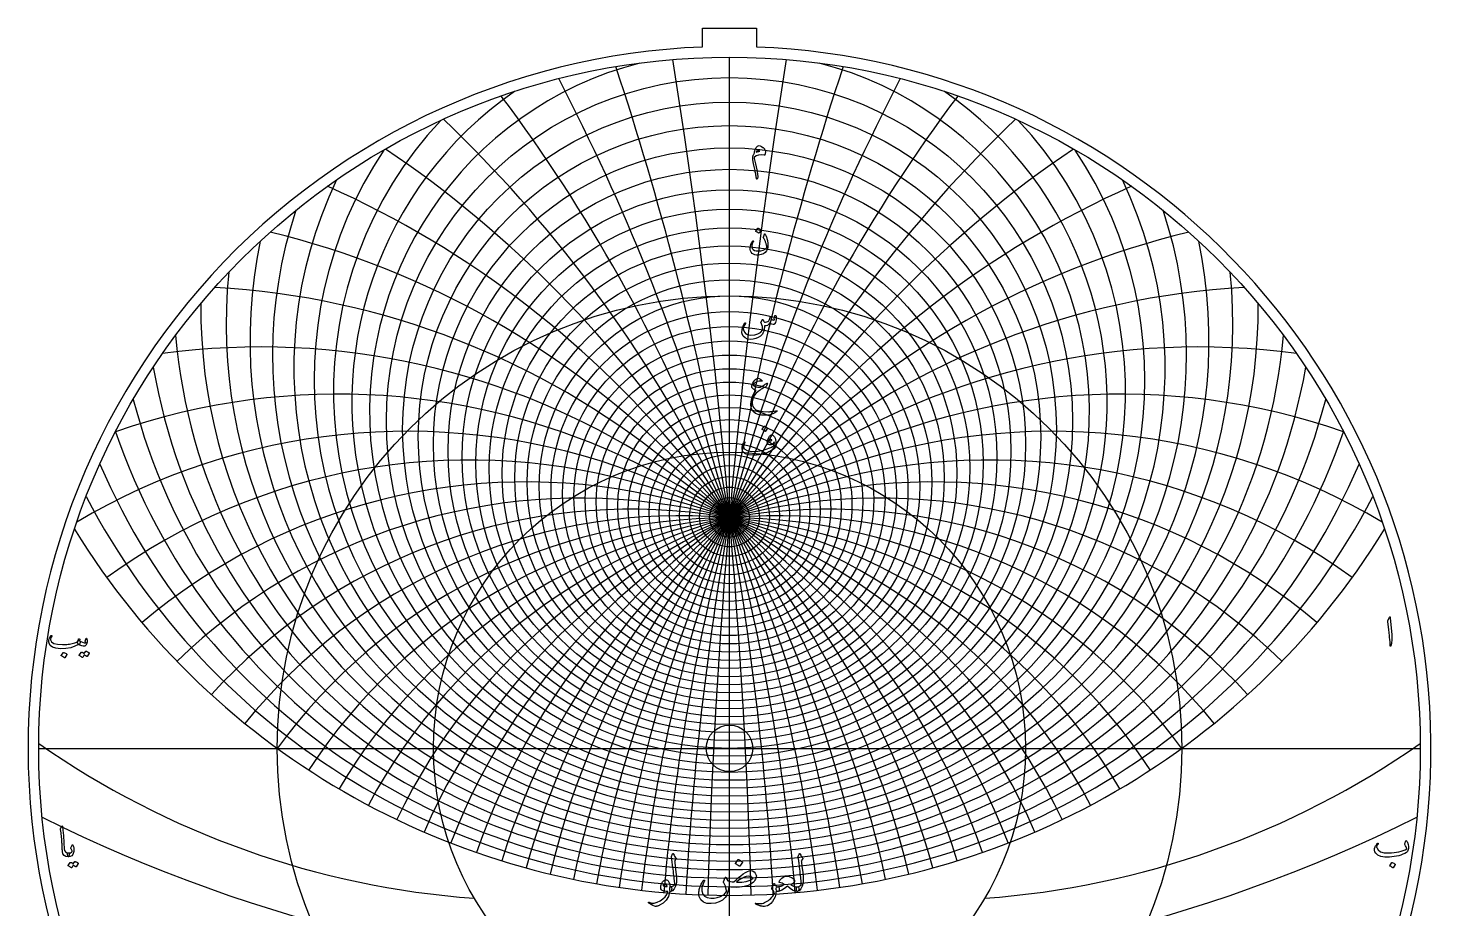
# Model space of a CAD drawing. Header units: millimetres. Extents: x -128 to 128, y -128 to 131.
# Drawn here: x -128 to 127.9, y -29.3 to 131.3 of the extents above; entities that cross this region are included whole.
import ezdxf

# ---------------------------------------------------------------- set-up
doc = ezdxf.new("R2010")
doc.units = ezdxf.units.MM
for name, color, linetype in [('CUT_INNER', 6, 'Continuous'), ('CUT_OUTER', 1, 'Continuous'), ('ENGRAVE', 7, 'Continuous'), ('ENGRAVE_FINE', 8, 'Continuous'), ('TEXT', 5, 'Continuous')]:
    doc.layers.add(name, color=color, linetype=linetype)

msp = doc.modelspace()

# ---------------------------------------------------------------- linework, layer by layer
at = {"layer": 'CUT_INNER'}
msp.add_circle((0, 0), 4.25, dxfattribs=at)
at = {"layer": 'CUT_OUTER'}
for points in [[(-4.9, 131.31), (4.9, 131.31), (4.9, 127.86)], [(-4.9, 127.86), (-4.9, 131.31)]]:
    msp.add_lwpolyline(points, dxfattribs=at)
for start, end in [(92.1944, 185.9767), (185.9764, 87.8052)]:
    msp.add_arc((0, 0), 127.95, start, end, dxfattribs=at)
at = {"layer": 'ENGRAVE'}
for points in [[(0, -126), (0, 126)], [(-126, 0), (126, 0)]]:
    msp.add_lwpolyline(points, dxfattribs=at)
for centre, radius in [((0, 0), 126), ((0, 54.22), 51.34), ((0, 49.29), 39.16), ((0, 0), 82.48), ((0, 45.9), 28.37), ((0, 43.68), 18.47), ((0, 0), 53.99), ((0, 42.43), 9.11), ((0, 42.02), 1.68)]:
    msp.add_circle(centre, radius, dxfattribs=at)
for centre, radius, start, end in [((0, 61.34), 65.66, 104.4366, 75.5634), ((0, 71.76), 83.36, 161.5924, 18.4076), ((0, 87.63), 106.67, 189.8017, 350.1983), ((0, -59.92), 101.95, 36, 144), ((0, -59.92), 101.95, 36, 144), ((0, 113.52), 140.32, 211.6156, 328.3844), ((-35.07, 130.88), 158.63, 235.0262, 265.8456), ((35.07, 130.88), 158.63, 274.1544, 304.9738)]:
    msp.add_arc(centre, radius, start, end, dxfattribs=at)
at = {"layer": 'ENGRAVE_FINE'}
for centre, radius in [((0, 59.7), 62.58), ((0, 58.18), 59.62), ((0, 56.76), 56.76), ((0, 55.45), 54.01), ((0, 53.09), 48.76), ((0, 52.03), 46.26), ((0, 51.05), 43.83), ((0, 50.14), 41.47), ((0, 48.5), 36.91), ((0, 47.77), 34.71), ((0, 47.1), 32.55), ((0, 46.47), 30.44), ((0, 45.37), 26.33), ((0, 44.89), 24.32), ((0, 44.44), 22.34), ((0, 44.04), 20.39), ((0, 43.36), 16.56), ((0, 43.08), 14.68), ((0, 42.83), 12.81), ((0, 42.61), 10.95), ((0, 42.28), 7.27), ((0, 42.17), 5.45), ((0, 42.09), 3.63), ((0, 42.04), 1.81)]:
    msp.add_circle(centre, radius, dxfattribs=at)
for centre, radius, start, end in [((-1165.28, -59.92), 1169.73, 1.62552, 9.12459), ((-1165.28, -59.92), 1169.73, 1.62552, 9.12459), ((1165.28, -59.92), 1169.73, 170.87541, 178.37448), ((1165.28, -59.92), 1169.73, 170.87541, 178.37448), ((-578.18, -59.92), 587.1, 3.25659, 18.28588), ((-578.18, -59.92), 587.1, 3.25659, 18.28588), ((578.18, -59.92), 587.1, 161.71412, 176.74341), ((578.18, -59.92), 587.1, 161.71412, 176.74341), ((-380.48, -59.92), 393.9, 4.8988, 27.5213), ((-380.48, -59.92), 393.9, 4.8988, 27.5213), ((380.48, -59.92), 393.9, 152.4787, 175.1012), ((380.48, -59.92), 393.9, 152.4787, 175.1012), ((0, 63.11), 68.88, 124.6971, 55.3029), ((-280.1, -59.92), 298.08, 6.558, 36.8695), ((-280.1, -59.92), 298.08, 6.558, 36.8695), ((280.1, -59.92), 298.08, 143.1305, 173.442), ((280.1, -59.92), 298.08, 143.1305, 173.442), ((0, 65.03), 72.24, 136.8209, 43.1791), ((-218.63, -59.92), 241.23, 8.2401, 46.3713), ((-218.63, -59.92), 241.23, 8.2401, 46.3713), ((218.63, -59.92), 241.23, 133.6287, 171.7599), ((218.63, -59.92), 241.23, 133.6287, 171.7599), ((0, 67.09), 75.76, 146.343, 33.657), ((-176.58, -59.92), 203.9, 9.9515, 56.0696), ((-176.58, -59.92), 203.9, 9.9515, 56.0696), ((176.58, -59.92), 203.9, 123.9304, 170.0485), ((176.58, -59.92), 203.9, 123.9304, 170.0485), ((0, 69.33), 79.46, 154.4359, 25.5641), ((-145.6, -59.92), 177.74, 11.6987, 66.0093), ((-145.6, -59.92), 177.74, 11.6987, 66.0093), ((145.6, -59.92), 177.74, 113.9907, 168.3013), ((145.6, -59.92), 177.74, 113.9907, 168.3013), ((0, 74.4), 87.47, 168.0761, 11.9239), ((-121.5, -59.92), 158.6, 13.4891, 76.2365), ((-121.5, -59.92), 158.6, 13.4891, 76.2365), ((121.5, -59.92), 158.6, 103.7635, 166.5109), ((121.5, -59.92), 158.6, 103.7635, 166.5109), ((0, 77.28), 91.82, 174.0472, 5.9528), ((-101.95, -59.92), 144.18, 15.3303, 86.7958), ((-101.95, -59.92), 144.18, 15.3303, 86.7958), ((101.95, -59.92), 144.18, 93.2042, 164.6697), ((101.95, -59.92), 144.18, 93.2042, 164.6697), ((0, 80.42), 96.45, 179.612, 0.388), ((0, 83.86), 101.39, 184.8452, 355.1548), ((-85.55, -59.92), 133.08, 17.231, 97.7253), ((-85.55, -59.92), 133.08, 17.231, 97.7253), ((85.55, -59.92), 133.08, 82.2747, 162.769), ((85.55, -59.92), 133.08, 82.2747, 162.769), ((-71.39, -59.92), 124.46, 19.2006, 109.048), ((-71.39, -59.92), 124.46, 19.2006, 109.048), ((71.39, -59.92), 124.46, 70.952, 160.7994), ((71.39, -59.92), 124.46, 70.952, 160.7994), ((0, 91.79), 112.35, 194.523, 345.477), ((-58.86, -59.92), 117.72, 21.2495, 120.7559), ((-58.86, -59.92), 117.72, 21.2495, 120.7559), ((0, 96.38), 118.48, 199.0416, 340.9584), ((58.86, -59.92), 117.72, 59.2441, 158.7505), ((58.86, -59.92), 117.72, 59.2441, 158.7505), ((0, 101.48), 125.13, 203.3833, 336.6167), ((-47.54, -59.92), 112.49, 23.3897, 125.9549), ((-47.54, -59.92), 112.49, 23.3897, 125.9549), ((47.54, -59.92), 112.49, 54.0451, 156.6103), ((47.54, -59.92), 112.49, 54.0451, 156.6103), ((-37.11, -59.92), 108.49, 25.6345, 130.2142), ((-37.11, -59.92), 108.49, 25.6345, 130.2142), ((37.11, -59.92), 108.49, 49.7858, 154.3655), ((37.11, -59.92), 108.49, 49.7858, 154.3655), ((0, 107.16), 132.38, 207.5689, 332.4311), ((-27.32, -59.92), 105.55, 27.9991, 134.1002), ((-27.32, -59.92), 105.55, 27.9991, 134.1002), ((-17.98, -59.92), 103.52, 30.5009, 137.6648), ((-17.98, -59.92), 103.52, 30.5009, 137.6648), ((17.98, -59.92), 103.52, 42.3352, 149.4991), ((17.98, -59.92), 103.52, 42.3352, 149.4991), ((27.32, -59.92), 105.55, 45.8998, 152.0009), ((27.32, -59.92), 105.55, 45.8998, 152.0009), ((-8.92, -59.92), 102.34, 33.1601, 140.9522), ((-8.92, -59.92), 102.34, 33.1601, 140.9522), ((8.92, -59.92), 102.34, 39.0478, 146.8399), ((8.92, -59.92), 102.34, 39.0478, 146.8399), ((0, 239.36), 281.39, 243.5411, 296.4589)]:
    msp.add_arc(centre, radius, start, end, dxfattribs=at)
at = {"layer": 'TEXT'}
for points in [[(4.51, 108.43), (4.53, 108.55), (4.56, 108.66), (4.58, 108.78), (4.61, 108.89), (4.65, 109.01), (4.68, 109.12), (4.73, 109.23), (4.78, 109.33), (4.88, 109.52), (4.99, 109.67), (5.11, 109.78), (5.23, 109.85), (5.41, 109.88), (5.6, 109.84), (5.82, 109.74), (6.05, 109.56), (6.12, 109.51), (6.18, 109.45), (6.24, 109.39), (6.3, 109.33), (6.36, 109.27), (6.41, 109.2), (6.47, 109.14), (6.53, 109.07), (6.55, 109.03), (6.57, 108.99), (6.58, 108.95), (6.58, 108.92), (6.56, 108.77), (6.54, 108.64), (6.51, 108.52), (6.5, 108.42), (6.48, 108.34), (6.47, 108.27), (6.45, 108.23), (6.45, 108.2), (6.42, 108.17), (6.4, 108.15), (6.36, 108.14), (6.32, 108.14), (5.76, 108.22), (5.27, 108.17), (4.86, 108), (4.51, 107.71), (4.49, 107.67), (4.48, 107.63), (4.47, 107.6), (4.48, 107.56), (4.61, 107.07), (4.73, 106.56), (4.85, 106.03), (4.96, 105.49), (5.08, 104.75), (5.14, 104.21), (5.11, 103.89), (5.02, 103.77), (4.98, 103.78), (4.94, 103.82), (4.92, 103.88), (4.91, 103.96), (4.89, 104.14), (4.86, 104.32), (4.83, 104.52), (4.8, 104.72), (4.76, 104.92), (4.71, 105.13), (4.66, 105.35), (4.6, 105.58), (4.42, 106.34), (4.29, 106.93), (4.23, 107.38), (4.23, 107.66), (4.25, 107.8), (4.28, 107.92), (4.31, 108.03), (4.34, 108.13), (4.38, 108.22), (4.42, 108.3), (4.47, 108.37), (4.51, 108.43)], [(4.89, 108.7), (4.96, 108.73), (5.03, 108.75), (5.1, 108.78), (5.18, 108.8), (5.26, 108.82), (5.35, 108.83), (5.43, 108.85), (5.52, 108.86), (5.4, 108.96), (5.29, 109.02), (5.2, 109.05), (5.12, 109.04), (5.04, 109), (4.97, 108.93), (4.92, 108.83), (4.89, 108.7)], [(5.16, 94.82), (5.17, 94.83), (5.18, 94.84), (5.2, 94.84), (5.22, 94.84), (5.36, 94.78), (5.49, 94.71), (5.62, 94.63), (5.73, 94.53), (5.75, 94.52), (5.75, 94.51), (5.75, 94.49), (5.74, 94.48), (5.4, 93.92), (5.39, 93.91), (5.37, 93.91), (5.35, 93.92), (5.33, 93.93), (5.31, 93.95), (5.27, 93.97), (5.23, 94), (5.17, 94.03), (5.11, 94.08), (5.02, 94.13), (4.93, 94.19), (4.82, 94.25), (4.8, 94.26), (4.8, 94.27), (4.8, 94.28), (4.8, 94.29)], [(6.5, 93.74), (6.56, 93.61), (6.62, 93.49), (6.68, 93.35), (6.74, 93.21), (6.79, 93.07), (6.84, 92.92), (6.88, 92.76), (6.92, 92.59), (6.96, 92.42), (6.99, 92.26), (7.01, 92.09), (7.02, 91.93), (7.02, 91.77), (7.02, 91.61), (7, 91.45), (6.98, 91.29), (6.95, 91.12), (6.9, 90.97), (6.84, 90.82), (6.76, 90.69), (6.51, 90.4), (6.19, 90.17), (5.78, 90.02), (5.29, 89.93), (4.94, 89.92), (4.63, 89.97), (4.37, 90.07), (4.14, 90.23), (3.98, 90.43), (3.86, 90.67), (3.8, 90.94), (3.79, 91.25), (3.83, 91.57), (3.92, 91.88), (4.05, 92.18), (4.23, 92.47), (4.26, 92.5), (4.29, 92.52), (4.31, 92.52), (4.34, 92.51), (4.36, 92.49), (4.37, 92.45), (4.36, 92.41), (4.33, 92.36), (4.15, 92), (4.06, 91.68), (4.07, 91.39), (4.16, 91.14), (4.33, 90.93), (4.57, 90.79), (4.88, 90.7), (5.25, 90.67), (5.71, 90.72), (6.12, 90.84), (6.48, 91.03), (6.79, 91.3), (6.79, 91.31), (6.8, 91.33), (6.8, 91.35), (6.8, 91.37), (6.79, 91.55), (6.75, 91.76), (6.69, 92.01), (6.59, 92.28), (6.54, 92.41), (6.49, 92.54), (6.44, 92.66), (6.39, 92.77), (6.34, 92.87), (6.29, 92.95), (6.25, 93.03), (6.21, 93.1), (6.18, 93.13), (6.17, 93.16), (6.17, 93.19), (6.18, 93.22), (6.39, 93.76), (6.41, 93.79), (6.44, 93.8), (6.47, 93.78), (6.5, 93.74)], [(8.28, 78.85), (8.29, 78.88), (8.31, 78.9), (8.33, 78.92), (8.35, 78.92), (8.38, 78.92), (8.41, 78.91), (8.43, 78.89), (8.45, 78.86), (8.49, 78.77), (8.52, 78.66), (8.54, 78.53), (8.54, 78.37), (8.53, 78.11), (8.48, 77.87), (8.4, 77.64), (8.29, 77.43), (8.25, 77.37), (8.21, 77.33), (8.16, 77.3), (8.11, 77.29), (7.94, 77.28), (7.75, 77.31), (7.54, 77.38), (7.32, 77.5), (7.14, 77.25), (6.92, 77.08), (6.67, 77), (6.39, 77), (6.38, 76.84), (6.36, 76.7), (6.35, 76.56), (6.33, 76.42), (6.3, 76.29), (6.27, 76.16), (6.24, 76.04), (6.2, 75.92), (6.11, 75.71), (5.99, 75.51), (5.84, 75.33), (5.66, 75.17), (5.24, 74.89), (4.79, 74.69), (4.32, 74.58), (3.83, 74.54), (3.27, 74.62), (2.83, 74.82), (2.5, 75.14), (2.29, 75.58), (2.27, 75.74), (2.26, 75.93), (2.28, 76.15), (2.32, 76.4), (2.39, 76.67), (2.49, 76.95), (2.61, 77.24), (2.77, 77.54), (2.78, 77.56), (2.79, 77.57), (2.81, 77.58), (2.83, 77.59), (2.85, 77.58), (2.87, 77.58), (2.88, 77.57), (2.9, 77.56), (2.9, 77.54), (2.91, 77.52), (2.9, 77.5), (2.9, 77.48), (2.7, 77.07), (2.58, 76.74), (2.52, 76.48), (2.53, 76.29), (2.72, 75.88), (3, 75.58), (3.4, 75.39), (3.9, 75.31), (4.6, 75.36), (5.19, 75.54), (5.67, 75.84), (6.05, 76.29), (6.04, 76.58), (6, 76.89), (5.9, 77.21), (5.76, 77.55), (5.75, 77.58), (5.74, 77.61), (5.73, 77.64), (5.74, 77.67), (5.78, 77.75), (5.82, 77.82), (5.85, 77.89), (5.89, 77.96), (5.92, 78.02), (5.95, 78.07), (5.98, 78.12), (6, 78.16), (6.02, 78.18), (6.03, 78.18), (6.05, 78.18), (6.07, 78.17), (6.08, 78.16), (6.09, 78.14), (6.11, 78.12), (6.13, 78.09), (6.15, 78.06), (6.17, 78.02), (6.2, 77.98), (6.23, 77.93), (6.28, 77.84), (6.33, 77.77), (6.37, 77.73), (6.4, 77.72), (6.59, 77.7), (6.78, 77.73), (6.97, 77.81), (7.16, 77.94), (7.22, 78.03), (7.29, 78.17), (7.36, 78.36), (7.42, 78.61), (7.43, 78.63), (7.44, 78.65), (7.46, 78.67), (7.48, 78.68), (7.5, 78.69), (7.52, 78.69), (7.54, 78.69), (7.56, 78.68), (7.59, 78.64), (7.6, 78.55), (7.59, 78.43), (7.57, 78.26), (7.72, 78.17), (7.87, 78.11), (8.04, 78.08), (8.22, 78.09), (8.21, 78.14), (8.21, 78.18), (8.2, 78.22), (8.18, 78.24), (8.16, 78.26), (8.15, 78.28), (8.15, 78.3), (8.15, 78.33)], [(5.02, 67.43), (5.13, 67.46), (5.25, 67.46), (5.39, 67.43), (5.53, 67.36), (5.6, 67.32), (5.67, 67.27), (5.73, 67.23), (5.79, 67.18), (5.84, 67.14), (5.88, 67.09), (5.92, 67.05), (5.95, 67.01), (5.97, 66.96), (5.96, 66.94), (5.93, 66.93), (5.86, 66.93), (5.42, 66.96), (5.02, 66.87), (4.65, 66.65), (4.31, 66.31), (4.3, 66.29), (4.3, 66.26), (4.31, 66.24), (4.33, 66.21), (4.6, 66.02), (4.88, 65.88), (5.19, 65.82), (5.52, 65.82), (5.58, 65.83), (5.66, 65.86), (5.75, 65.91), (5.86, 65.97), (6.07, 66.09), (6.25, 66.2), (6.4, 66.29), (6.53, 66.37), (6.64, 66.44), (6.72, 66.49), (6.79, 66.53), (6.82, 66.55), (6.88, 66.56), (6.9, 66.55), (6.91, 66.5), (6.89, 66.42), (6.81, 66.22), (6.74, 66.07), (6.68, 65.96), (6.63, 65.92), (6.48, 65.85), (6.33, 65.76), (6.16, 65.67), (5.98, 65.56), (5.8, 65.45), (5.61, 65.32), (5.41, 65.18), (5.2, 65.03), (4.78, 64.66), (4.46, 64.22), (4.24, 63.72), (4.12, 63.15), (4.12, 62.84), (4.17, 62.56), (4.27, 62.29), (4.43, 62.05), (4.82, 61.72), (5.4, 61.5), (6.17, 61.38), (7.12, 61.37), (7.27, 61.37), (7.43, 61.39), (7.6, 61.4), (7.78, 61.42), (7.97, 61.45), (8.17, 61.48), (8.38, 61.51), (8.61, 61.55), (8.65, 61.55), (8.68, 61.55), (8.69, 61.54), (8.7, 61.53), (8.67, 61.45), (8.52, 61.34), (8.27, 61.19), (7.91, 61), (7.69, 60.9), (7.5, 60.82), (7.34, 60.77), (7.2, 60.75), (6.69, 60.71), (6.23, 60.71), (5.81, 60.73), (5.44, 60.79), (4.75, 61.05), (4.26, 61.47), (3.98, 62.03), (3.9, 62.76), (3.99, 63.52), (4.18, 64.19), (4.47, 64.77), (4.88, 65.26), (4.62, 65.38), (4.4, 65.5), (4.24, 65.62), (4.12, 65.74), (4.09, 65.79), (4.07, 65.85), (4.06, 65.9), (4.06, 65.97), (4.08, 66.14), (4.12, 66.3), (4.17, 66.45), (4.24, 66.59), (4.41, 66.88), (4.6, 67.11), (4.8, 67.3), (5.02, 67.43)], [(7.61, 57.15), (7.75, 57.16), (7.9, 57.1), (8.04, 56.98), (8.18, 56.79), (8.31, 56.55), (8.41, 56.25), (8.47, 55.91), (8.51, 55.53), (8.51, 55.39), (8.5, 55.26), (8.48, 55.14), (8.44, 55.03), (8.31, 54.81), (8.12, 54.6), (7.87, 54.4), (7.54, 54.21), (7.36, 54.12), (7.18, 54.04), (6.98, 53.96), (6.79, 53.88), (6.58, 53.82), (6.37, 53.75), (6.15, 53.69), (5.93, 53.64), (5.7, 53.59), (5.48, 53.55), (5.26, 53.51), (5.05, 53.48), (4.84, 53.46), (4.64, 53.44), (4.44, 53.43), (4.25, 53.43), (3.44, 53.5), (2.84, 53.71), (2.46, 54.07), (2.3, 54.57), (2.29, 54.69), (2.3, 54.82), (2.32, 54.97), (2.35, 55.14), (2.4, 55.32), (2.47, 55.49), (2.55, 55.67), (2.66, 55.83), (2.68, 55.85), (2.69, 55.87), (2.72, 55.87), (2.74, 55.88), (2.76, 55.87), (2.78, 55.86), (2.8, 55.85), (2.81, 55.83), (2.81, 55.8), (2.81, 55.78), (2.8, 55.76), (2.79, 55.74), (2.59, 55.35), (2.53, 55.02), (2.59, 54.75), (2.79, 54.53), (3.22, 54.31), (3.77, 54.17), (4.42, 54.13), (5.18, 54.18), (5.51, 54.23), (5.85, 54.3), (6.18, 54.38), (6.52, 54.48), (6.85, 54.59), (7.19, 54.72), (7.52, 54.86), (7.86, 55.03), (8.03, 55.13), (8.17, 55.24), (8.26, 55.36), (8.31, 55.48), (8.28, 55.57), (8.24, 55.65), (8.19, 55.72), (8.12, 55.79), (8.11, 55.79), (8.1, 55.79), (8.09, 55.77), (8.07, 55.75), (7.97, 55.58), (7.85, 55.46), (7.72, 55.37), (7.58, 55.33), (7.32, 55.33), (7.12, 55.4), (6.98, 55.56), (6.9, 55.8), (6.9, 56), (6.97, 56.26), (7.11, 56.56), (7.31, 56.91), (7.38, 56.99), (7.45, 57.06), (7.53, 57.11), (7.61, 57.15)], [(6.33, 58.7), (6.33, 58.71), (6.35, 58.71), (6.36, 58.72), (6.38, 58.71), (6.52, 58.66), (6.66, 58.59), (6.78, 58.5), (6.9, 58.41), (6.91, 58.39), (6.92, 58.38), (6.91, 58.37), (6.91, 58.35), (6.56, 57.8), (6.55, 57.79), (6.54, 57.78), (6.52, 57.79), (6.49, 57.81), (6.47, 57.82), (6.44, 57.84), (6.4, 57.87), (6.34, 57.91), (6.27, 57.95), (6.19, 58), (6.09, 58.06), (5.98, 58.13), (5.97, 58.14), (5.96, 58.15), (5.96, 58.16), (5.97, 58.17)], [(7.69, 56.12), (7.72, 56.16), (7.72, 56.19), (7.71, 56.22), (7.68, 56.25), (7.56, 56.33), (7.45, 56.35), (7.36, 56.31), (7.28, 56.21), (7.27, 56.18), (7.26, 56.15), (7.27, 56.13), (7.28, 56.11), (7.39, 56.04), (7.49, 56.02), (7.59, 56.05), (7.69, 56.12)], [(120.32, 23.8), (120.39, 23.94), (120.45, 23.99), (120.49, 23.95), (120.52, 23.82), (120.7, 21.92), (120.81, 20.75), (120.83, 19.82), (120.77, 19.13), (120.63, 18.67), (120.61, 18.63), (120.58, 18.61), (120.56, 18.61), (120.55, 18.62), (120.53, 18.64), (120.52, 18.67), (120.52, 18.71), (120.52, 18.75), (120.52, 19.09), (120.5, 19.44), (120.47, 19.82), (120.42, 20.22), (120.41, 20.32), (120.38, 20.6), (120.33, 21.05), (120.26, 21.69), (120.09, 23.09), (120.09, 23.16), (120.09, 23.23), (120.1, 23.29), (120.12, 23.35)], [(-118.57, 19.63), (-118.57, 19.63), (-118.56, 19.63), (-118.55, 19.62), (-118.55, 19.62), (-118.54, 19.61), (-118.53, 19.61), (-118.53, 19.6), (-118.52, 19.6), (-118.46, 19.52), (-118.43, 19.42), (-118.45, 19.28), (-118.5, 19.12), (-118.54, 19.01), (-118.59, 18.95), (-118.64, 18.93), (-118.69, 18.94), (-118.71, 18.95), (-118.74, 18.96), (-118.75, 18.95), (-118.77, 18.95), (-119.4, 18.6), (-120.16, 18.35), (-121.04, 18.21), (-122.05, 18.17), (-122.86, 18.24), (-123.48, 18.43), (-123.89, 18.73), (-124.11, 19.15), (-124.14, 19.34), (-124.15, 19.54), (-124.13, 19.74), (-124.09, 19.94), (-124.02, 20.11), (-123.95, 20.27), (-123.86, 20.42), (-123.75, 20.55), (-123.73, 20.56), (-123.71, 20.58), (-123.69, 20.58), (-123.67, 20.58), (-123.65, 20.57), (-123.63, 20.56), (-123.62, 20.54), (-123.61, 20.52), (-123.6, 20.51), (-123.6, 20.49), (-123.61, 20.46), (-123.63, 20.43), (-123.74, 20.27), (-123.81, 20.11), (-123.85, 19.95), (-123.85, 19.8), (-123.66, 19.41), (-123.23, 19.14), (-122.56, 18.97), (-121.65, 18.91), (-121.4, 18.92), (-121.14, 18.93), (-120.89, 18.95), (-120.64, 18.98), (-120.4, 19.01), (-120.15, 19.05), (-119.91, 19.1), (-119.67, 19.16), (-119.44, 19.23), (-119.25, 19.29), (-119.11, 19.36), (-119, 19.43), (-118.96, 19.46), (-118.92, 19.5), (-118.89, 19.55), (-118.86, 19.61), (-118.83, 19.68), (-118.8, 19.75), (-118.77, 19.82), (-118.74, 19.91), (-118.73, 19.93), (-118.72, 19.95), (-118.69, 19.97), (-118.67, 19.98), (-118.64, 19.99), (-118.61, 19.99), (-118.58, 19.98), (-118.56, 19.96), (-118.54, 19.93), (-118.53, 19.9), (-118.52, 19.86), (-118.53, 19.82)], [(-118.81, 19.02), (-118.89, 19.09), (-118.93, 19.2), (-118.94, 19.32), (-118.9, 19.46), (-118.82, 19.58), (-118.74, 19.66), (-118.67, 19.69), (-118.61, 19.67), (-118.32, 19.47), (-118.03, 19.34), (-117.74, 19.26), (-117.45, 19.24), (-117.44, 19.24), (-117.43, 19.25), (-117.43, 19.26), (-117.43, 19.27), (-117.43, 19.3), (-117.46, 19.33), (-117.49, 19.39), (-117.54, 19.45), (-117.55, 19.47), (-117.56, 19.49), (-117.56, 19.51), (-117.56, 19.53), (-117.37, 20.06), (-117.36, 20.08), (-117.35, 20.1), (-117.34, 20.1), (-117.33, 20.11), (-117.31, 20.1), (-117.3, 20.1), (-117.29, 20.09), (-117.28, 20.07), (-117.22, 19.89), (-117.19, 19.72), (-117.18, 19.55), (-117.19, 19.38), (-117.23, 19.17), (-117.28, 18.99), (-117.34, 18.86), (-117.42, 18.77), (-117.48, 18.72), (-117.53, 18.68), (-117.58, 18.65), (-117.63, 18.64), (-117.89, 18.64), (-118.17, 18.7), (-118.48, 18.82), (-118.81, 19.02)], [(-121.51, 17.48), (-121.5, 17.49), (-121.48, 17.5), (-121.47, 17.5), (-121.45, 17.5), (-121.3, 17.44), (-121.15, 17.36), (-121.02, 17.27), (-120.9, 17.17), (-120.88, 17.16), (-120.88, 17.14), (-120.88, 17.13), (-120.89, 17.11), (-121.25, 16.52), (-121.27, 16.51), (-121.28, 16.5), (-121.3, 16.51), (-121.33, 16.53), (-121.35, 16.55), (-121.39, 16.57), (-121.43, 16.6), (-121.49, 16.64), (-121.57, 16.68), (-121.65, 16.74), (-121.75, 16.8), (-121.87, 16.87), (-121.89, 16.88), (-121.89, 16.89), (-121.89, 16.91), (-121.89, 16.92)], [(-117.43, 17.7), (-117.42, 17.71), (-117.4, 17.71), (-117.39, 17.72), (-117.37, 17.71), (-117.29, 17.69), (-117.22, 17.65), (-117.14, 17.62), (-117.08, 17.58), (-117.01, 17.54), (-116.94, 17.5), (-116.88, 17.45), (-116.82, 17.4), (-116.8, 17.38), (-116.8, 17.36), (-116.8, 17.35), (-116.81, 17.33), (-117.18, 16.74), (-117.19, 16.73), (-117.2, 16.73), (-117.22, 16.74), (-117.25, 16.75), (-117.27, 16.77), (-117.29, 16.79), (-117.33, 16.81), (-117.38, 16.84), (-117.44, 16.88), (-117.51, 16.92), (-117.6, 16.97), (-117.69, 17.03), (-117.98, 16.57), (-118, 16.55), (-118.02, 16.55), (-118.04, 16.56), (-118.06, 16.58), (-118.08, 16.59), (-118.12, 16.62), (-118.17, 16.65), (-118.22, 16.68), (-118.3, 16.73), (-118.39, 16.79), (-118.49, 16.85), (-118.6, 16.92), (-118.62, 16.93), (-118.62, 16.94), (-118.62, 16.95), (-118.61, 16.96), (-118.23, 17.53), (-118.22, 17.54), (-118.21, 17.54), (-118.19, 17.55), (-118.17, 17.54), (-118.11, 17.52), (-118.04, 17.5), (-117.98, 17.47), (-117.92, 17.44), (-117.87, 17.41), (-117.81, 17.37), (-117.76, 17.33), (-117.71, 17.29)], [(-121.77, -14.19), (-121.75, -14.17), (-121.74, -14.15), (-121.72, -14.15), (-121.71, -14.15), (-121.69, -14.16), (-121.68, -14.19), (-121.66, -14.24), (-121.65, -14.31), (-121.59, -14.89), (-121.53, -15.42), (-121.49, -15.91), (-121.46, -16.36), (-121.45, -16.74), (-121.43, -17.09), (-121.41, -17.39), (-121.4, -17.65), (-121.39, -17.88), (-121.38, -18.06), (-121.37, -18.21), (-121.36, -18.31), (-121.3, -18.63), (-121.14, -18.86), (-120.91, -19.01), (-120.59, -19.07), (-120.5, -19.09), (-120.44, -19.15), (-120.42, -19.23), (-120.43, -19.35), (-120.46, -19.53), (-120.5, -19.66), (-120.54, -19.74), (-120.59, -19.77), (-121.04, -19.71), (-121.37, -19.53), (-121.58, -19.24), (-121.67, -18.82), (-121.69, -18.63), (-121.7, -18.43), (-121.71, -18.23), (-121.72, -18.03), (-121.73, -17.83), (-121.74, -17.63), (-121.75, -17.43), (-121.76, -17.23), (-121.77, -16.84), (-121.79, -16.5), (-121.82, -16.19), (-121.85, -15.92), (-121.89, -15.67), (-121.93, -15.39), (-121.98, -15.1), (-122.04, -14.79), (-122.04, -14.73), (-122.04, -14.68), (-122.03, -14.64), (-122.01, -14.6)], [(-120.13, -18.13), (-119.91, -17.65), (-119.88, -17.6), (-119.84, -17.58), (-119.81, -17.6), (-119.77, -17.65), (-119.7, -17.79), (-119.65, -17.95), (-119.61, -18.1), (-119.58, -18.27), (-119.58, -18.44), (-119.59, -18.62), (-119.61, -18.81), (-119.65, -19.01), (-119.78, -19.34), (-119.98, -19.58), (-120.25, -19.72), (-120.59, -19.77), (-120.63, -19.74), (-120.67, -19.67), (-120.71, -19.55), (-120.75, -19.37), (-120.76, -19.28), (-120.76, -19.2), (-120.75, -19.14), (-120.71, -19.1), (-120.69, -19.09), (-120.66, -19.07), (-120.63, -19.07), (-120.59, -19.07), (-120.38, -19.06), (-120.19, -19.02), (-120.03, -18.94), (-119.9, -18.82), (-119.89, -18.81), (-119.89, -18.8), (-119.89, -18.79), (-119.9, -18.77), (-119.93, -18.66), (-119.98, -18.55), (-120.04, -18.44), (-120.11, -18.32), (-120.13, -18.28), (-120.14, -18.23), (-120.14, -18.18), (-120.13, -18.13)], [(123.51, -16.89), (123.56, -16.95), (123.61, -17.03), (123.66, -17.1), (123.69, -17.19), (123.73, -17.28), (123.76, -17.38), (123.78, -17.48), (123.81, -17.59), (123.83, -17.81), (123.84, -18.03), (123.83, -18.25), (123.79, -18.46), (123.74, -18.65), (123.67, -18.8), (123.58, -18.92), (123.48, -19), (123.16, -19.17), (122.82, -19.32), (122.47, -19.45), (122.09, -19.57), (121.69, -19.66), (121.27, -19.73), (120.84, -19.79), (120.38, -19.82), (119.53, -19.81), (118.83, -19.69), (118.29, -19.46), (117.89, -19.13), (117.73, -18.86), (117.66, -18.57), (117.67, -18.27), (117.77, -17.94), (117.8, -17.87), (117.84, -17.8), (117.88, -17.73), (117.93, -17.65), (117.99, -17.57), (118.05, -17.5), (118.11, -17.42), (118.19, -17.34), (118.21, -17.31), (118.23, -17.3), (118.26, -17.29), (118.29, -17.3), (118.3, -17.3), (118.32, -17.32), (118.33, -17.34), (118.34, -17.36), (118.35, -17.38), (118.34, -17.4), (118.33, -17.43), (118.32, -17.45), (118.25, -17.52), (118.19, -17.61), (118.14, -17.69), (118.09, -17.78), (118.06, -17.86), (118.04, -17.94), (118.04, -18.02), (118.05, -18.1), (118.3, -18.53), (118.75, -18.84), (119.42, -19.02), (120.3, -19.06), (120.78, -19.04), (121.24, -19), (121.68, -18.94), (122.1, -18.86), (122.49, -18.75), (122.86, -18.62), (123.22, -18.48), (123.54, -18.3), (123.51, -18.14), (123.44, -17.97), (123.33, -17.77), (123.17, -17.56), (123.17, -17.54), (123.17, -17.5), (123.17, -17.45), (123.19, -17.38), (123.19, -17.37), (123.19, -17.36), (123.19, -17.36), (123.19, -17.35), (123.22, -17.25), (123.26, -17.14), (123.31, -17.02), (123.37, -16.89), (123.39, -16.85), (123.43, -16.83), (123.47, -16.85), (123.51, -16.89)], [(-10.58, -19.71), (-10.51, -19.55), (-10.46, -19.43), (-10.43, -19.33), (-10.4, -19.27), (-10.39, -19.23), (-10.36, -19.21), (-10.34, -19.19), (-10.31, -19.19), (-10.27, -19.19), (-10.24, -19.21), (-10.22, -19.24), (-10.2, -19.28), (-10.12, -19.49), (-10.02, -19.68), (-9.91, -19.84), (-9.78, -19.99), (-9.75, -20.04), (-9.74, -20.09), (-9.75, -20.15), (-9.79, -20.21), (-10.01, -20.51), (-9.99, -20.65), (-9.98, -20.78), (-9.96, -20.91), (-9.95, -21.03), (-9.93, -21.16), (-9.92, -21.28), (-9.9, -21.4), (-9.89, -21.52), (-9.76, -22.6), (-9.68, -23.45), (-9.65, -24.07), (-9.67, -24.44), (-9.85, -25.12), (-10.09, -25.62), (-10.38, -25.95), (-10.73, -26.1), (-10.74, -26.1), (-10.75, -26.1), (-10.76, -26.1), (-10.77, -26.1), (-10.83, -26.04), (-10.87, -25.92), (-10.88, -25.72), (-10.88, -25.46), (-10.87, -25.36), (-10.84, -25.29), (-10.8, -25.24), (-10.73, -25.22), (-10.49, -25.18), (-10.28, -25.09), (-10.12, -24.96), (-10, -24.79), (-10, -24.59), (-10.02, -24.36), (-10.04, -24.1), (-10.07, -23.81), (-10.1, -23.5), (-10.14, -23.16), (-10.19, -22.8), (-10.24, -22.41), (-10.29, -22.03), (-10.33, -21.68), (-10.37, -21.38), (-10.4, -21.11), (-10.43, -20.88), (-10.46, -20.7), (-10.48, -20.55), (-10.49, -20.43), (-10.59, -19.88), (-10.59, -19.83), (-10.59, -19.78), (-10.59, -19.74), (-10.58, -19.71)], [(1.58, -20.28), (1.59, -20.27), (1.61, -20.26), (1.63, -20.26), (1.65, -20.26), (1.84, -20.34), (2.02, -20.43), (2.19, -20.54), (2.34, -20.67), (2.36, -20.69), (2.36, -20.7), (2.36, -20.72), (2.35, -20.74), (1.9, -21.48), (1.88, -21.5), (1.86, -21.5), (1.83, -21.49), (1.8, -21.47), (1.77, -21.45), (1.73, -21.42), (1.67, -21.38), (1.6, -21.33), (1.51, -21.28), (1.4, -21.21), (1.27, -21.13), (1.12, -21.04), (1.1, -21.03), (1.09, -21.01), (1.09, -21), (1.1, -20.99)], [(12.53, -19.71), (12.6, -19.55), (12.65, -19.43), (12.68, -19.33), (12.71, -19.27), (12.72, -19.23), (12.75, -19.21), (12.77, -19.19), (12.8, -19.19), (12.84, -19.19), (12.87, -19.21), (12.89, -19.24), (12.91, -19.28), (12.99, -19.49), (13.09, -19.68), (13.2, -19.84), (13.33, -19.99), (13.36, -20.04), (13.37, -20.09), (13.36, -20.15), (13.32, -20.21), (13.1, -20.51), (13.12, -20.65), (13.13, -20.78), (13.15, -20.91), (13.16, -21.03), (13.18, -21.16), (13.19, -21.28), (13.2, -21.4), (13.22, -21.52), (13.35, -22.6), (13.43, -23.45), (13.46, -24.07), (13.44, -24.44), (13.26, -25.12), (13.02, -25.62), (12.73, -25.95), (12.38, -26.1), (12.37, -26.1), (12.36, -26.1), (12.35, -26.1), (12.34, -26.1), (12.28, -26.04), (12.24, -25.92), (12.23, -25.72), (12.23, -25.46), (12.24, -25.36), (12.27, -25.29), (12.31, -25.24), (12.38, -25.22), (12.62, -25.18), (12.83, -25.09), (12.99, -24.96), (13.11, -24.79), (13.1, -24.59), (13.09, -24.36), (13.07, -24.1), (13.04, -23.81), (13.01, -23.5), (12.97, -23.16), (12.92, -22.8), (12.87, -22.41), (12.82, -22.03), (12.78, -21.68), (12.74, -21.38), (12.71, -21.11), (12.68, -20.88), (12.65, -20.7), (12.63, -20.55), (12.62, -20.43), (12.52, -19.88), (12.52, -19.83), (12.52, -19.78), (12.52, -19.74), (12.53, -19.71)], [(-119.44, -20.64), (-119.43, -20.63), (-119.41, -20.63), (-119.4, -20.63), (-119.37, -20.63), (-119.3, -20.66), (-119.22, -20.69), (-119.15, -20.72), (-119.08, -20.76), (-119.02, -20.8), (-118.95, -20.84), (-118.89, -20.89), (-118.82, -20.94), (-118.81, -20.96), (-118.81, -20.98), (-118.81, -21), (-118.82, -21.01), (-119.19, -21.6), (-119.2, -21.61), (-119.21, -21.61), (-119.23, -21.6), (-119.26, -21.59), (-119.28, -21.57), (-119.3, -21.55), (-119.34, -21.53), (-119.39, -21.5), (-119.45, -21.46), (-119.52, -21.42), (-119.6, -21.37), (-119.7, -21.32), (-119.99, -21.77), (-120.01, -21.79), (-120.02, -21.79), (-120.05, -21.78), (-120.07, -21.77), (-120.09, -21.75), (-120.13, -21.73), (-120.17, -21.7), (-120.23, -21.66), (-120.31, -21.61), (-120.39, -21.56), (-120.5, -21.49), (-120.61, -21.42), (-120.63, -21.41), (-120.63, -21.4), (-120.63, -21.39), (-120.62, -21.38), (-120.24, -20.81), (-120.23, -20.8), (-120.22, -20.8), (-120.2, -20.8), (-120.18, -20.8), (-120.11, -20.82), (-120.05, -20.84), (-119.99, -20.87), (-119.93, -20.9), (-119.87, -20.94), (-119.82, -20.97), (-119.77, -21.01), (-119.71, -21.05)], [(3.84, -22.29), (4.18, -22.34), (4.47, -22.5), (4.7, -22.77), (4.89, -23.14), (4.91, -23.29), (4.89, -23.45), (4.84, -23.63), (4.75, -23.82), (4.65, -24.01), (4.56, -24.16), (4.48, -24.29), (4.4, -24.38), (3.98, -24.73), (3.41, -25), (2.68, -25.2), (1.81, -25.31), (1.28, -25.34), (0.78, -25.33), (0.3, -25.28), (-0.15, -25.2), (-0.26, -25.9), (-0.4, -26.48), (-0.57, -26.91), (-0.77, -27.2), (-1.3, -27.65), (-1.91, -27.98), (-2.58, -28.21), (-3.33, -28.31), (-4.12, -28.27), (-4.74, -28.05), (-5.21, -27.63), (-5.53, -27.02), (-5.55, -26.93), (-5.57, -26.83), (-5.59, -26.73), (-5.6, -26.62), (-5.61, -26.51), (-5.61, -26.4), (-5.6, -26.28), (-5.58, -26.16), (-5.55, -25.95), (-5.51, -25.74), (-5.45, -25.54), (-5.39, -25.34), (-5.32, -25.14), (-5.24, -24.94), (-5.15, -24.75), (-5.05, -24.57), (-5.01, -24.49), (-4.97, -24.42), (-4.92, -24.35), (-4.88, -24.29), (-4.84, -24.22), (-4.8, -24.17), (-4.77, -24.11), (-4.73, -24.06), (-4.71, -24.03), (-4.68, -24.02), (-4.65, -24.01), (-4.63, -24.01), (-4.6, -24.03), (-4.57, -24.04), (-4.56, -24.06), (-4.55, -24.08), (-4.55, -24.11), (-4.55, -24.14), (-4.56, -24.17), (-4.57, -24.2), (-4.64, -24.31), (-4.71, -24.42), (-4.77, -24.55), (-4.83, -24.69), (-4.95, -25.05), (-5.03, -25.39), (-5.06, -25.7), (-5.04, -26), (-4.86, -26.56), (-4.53, -26.97), (-4.05, -27.22), (-3.43, -27.32), (-2.82, -27.3), (-2.23, -27.18), (-1.66, -26.98), (-1.1, -26.7), (-0.94, -26.58), (-0.79, -26.43), (-0.67, -26.26), (-0.57, -26.07), (-0.56, -26.04), (-0.55, -26.01), (-0.55, -25.97), (-0.56, -25.92), (-0.65, -25.49), (-0.76, -25.11), (-0.89, -24.78), (-1.05, -24.51), (-1.09, -24.46), (-1.11, -24.41), (-1.11, -24.38), (-1.1, -24.34), (-0.8, -23.55), (-0.76, -23.49), (-0.72, -23.47), (-0.68, -23.48), (-0.64, -23.52), (-0.28, -24.13), (-0.09, -24.22), (0.16, -24.29), (0.46, -24.34), (0.81, -24.36), (1.23, -23.95), (1.66, -23.57), (2.08, -23.22), (2.51, -22.9), (2.91, -22.63), (3.27, -22.44), (3.58, -22.33), (3.84, -22.29)], [(120.81, -20.83), (120.82, -20.82), (120.83, -20.81), (120.85, -20.81), (120.87, -20.81), (121.02, -20.87), (121.16, -20.95), (121.3, -21.04), (121.42, -21.14), (121.43, -21.15), (121.44, -21.17), (121.44, -21.18), (121.43, -21.2), (121.07, -21.79), (121.05, -21.8), (121.03, -21.81), (121.01, -21.8), (120.99, -21.78), (120.97, -21.77), (120.93, -21.74), (120.89, -21.71), (120.83, -21.67), (120.75, -21.63), (120.67, -21.57), (120.56, -21.51), (120.45, -21.44), (120.43, -21.43), (120.42, -21.42), (120.42, -21.41), (120.43, -21.39)], [(-10.93, -26.2), (-11.15, -27), (-11.53, -27.67), (-12.07, -28.2), (-12.75, -28.61), (-12.85, -28.65), (-12.95, -28.69), (-13.04, -28.72), (-13.13, -28.75), (-13.22, -28.78), (-13.31, -28.79), (-13.4, -28.81), (-13.48, -28.81), (-13.69, -28.78), (-13.96, -28.68), (-14.31, -28.49), (-14.72, -28.22), (-14.76, -28.19), (-14.79, -28.15), (-14.8, -28.11), (-14.79, -28.08), (-14.76, -28.05), (-14.73, -28.04), (-14.7, -28.04), (-14.65, -28.06), (-14.22, -28.2), (-13.74, -28.2), (-13.21, -28.06), (-12.63, -27.78), (-12.15, -27.46), (-11.76, -27.08), (-11.45, -26.64), (-11.22, -26.14), (-11.22, -26.13), (-11.22, -26.11), (-11.23, -26.1), (-11.25, -26.1), (-11.58, -26.08), (-11.86, -26.04), (-12.1, -25.98), (-12.28, -25.9), (-12.42, -25.78), (-12.51, -25.62), (-12.55, -25.4), (-12.53, -25.15), (-12.53, -25.11), (-12.52, -25.08), (-12.51, -25.04), (-12.5, -25.01), (-12.49, -24.97), (-12.48, -24.93), (-12.47, -24.89), (-12.45, -24.85), (-12.34, -24.57), (-12.2, -24.34), (-12.04, -24.16), (-11.85, -24.02), (-11.66, -23.95), (-11.49, -23.95), (-11.33, -24.03), (-11.19, -24.18), (-11.06, -24.39), (-10.97, -24.63), (-10.9, -24.91), (-10.87, -25.22), (-10.85, -25.22), (-10.83, -25.22), (-10.81, -25.22), (-10.8, -25.22), (-10.78, -25.22), (-10.76, -25.22), (-10.74, -25.21), (-10.72, -25.21), (-10.66, -25.23), (-10.61, -25.27), (-10.57, -25.34), (-10.55, -25.44), (-10.54, -25.54), (-10.54, -25.65), (-10.55, -25.76), (-10.58, -25.87), (-10.61, -25.97), (-10.64, -26.04), (-10.68, -26.08), (-10.72, -26.1), (-10.91, -26.1), (-10.91, -26.11), (-10.91, -26.14), (-10.92, -26.17), (-10.93, -26.2)], [(-11.39, -25.12), (-11.49, -24.94), (-11.6, -24.82), (-11.72, -24.74), (-11.85, -24.72), (-11.93, -24.74), (-12, -24.77), (-12.06, -24.82), (-12.12, -24.88), (-12.13, -24.91), (-12.14, -24.94), (-12.12, -24.97), (-12.1, -25.01), (-12, -25.1), (-11.85, -25.16), (-11.66, -25.19), (-11.43, -25.2), (-11.4, -25.19), (-11.39, -25.18), (-11.39, -25.15), (-11.39, -25.12)], [(4.32, -23.72), (4.02, -23.5), (3.71, -23.36), (3.39, -23.31), (3.05, -23.36), (2.68, -23.49), (2.26, -23.7), (1.79, -23.99), (1.27, -24.37), (2.22, -24.38), (3.05, -24.27), (3.75, -24.05), (4.32, -23.72)], [(7.74, -25.5), (8.04, -24.72), (8.08, -24.66), (8.11, -24.63), (8.14, -24.63), (8.17, -24.66), (8.25, -24.8), (8.33, -24.91), (8.4, -25.01), (8.48, -25.09), (8.56, -25.15), (8.65, -25.19), (8.74, -25.22), (8.85, -25.22), (8.95, -25.25), (9.02, -25.33), (9.06, -25.46), (9.08, -25.65), (9.06, -25.84), (9.02, -25.97), (8.95, -26.06), (8.85, -26.1), (8.77, -26.1), (8.69, -26.1), (8.61, -26.1), (8.53, -26.1), (8.51, -26.1), (8.5, -26.11), (8.49, -26.13), (8.48, -26.15), (8.43, -26.61), (8.3, -27.06), (8.1, -27.49), (7.82, -27.9), (7.51, -28.27), (7.21, -28.54), (6.92, -28.71), (6.65, -28.79), (6.39, -28.81), (6.15, -28.81), (5.93, -28.79), (5.74, -28.76), (5.64, -28.73), (5.54, -28.7), (5.43, -28.66), (5.32, -28.62), (5.2, -28.57), (5.07, -28.52), (4.94, -28.46), (4.8, -28.39), (4.77, -28.37), (4.74, -28.35), (4.72, -28.33), (4.71, -28.31), (4.71, -28.28), (4.71, -28.26), (4.72, -28.24), (4.73, -28.22), (4.75, -28.21), (4.78, -28.21), (4.8, -28.21), (4.83, -28.21), (5.13, -28.28), (5.42, -28.31), (5.69, -28.31), (5.93, -28.27), (6.18, -28.21), (6.41, -28.12), (6.65, -28.01), (6.88, -27.88), (7.1, -27.73), (7.32, -27.55), (7.53, -27.36), (7.74, -27.14), (7.9, -26.94), (8.03, -26.75), (8.12, -26.55), (8.18, -26.36), (8.16, -26.22), (8.09, -26.07), (7.96, -25.89), (7.78, -25.7), (7.75, -25.66), (7.73, -25.61), (7.73, -25.56), (7.74, -25.5)], [(12.38, -25.22), (12.52, -25.25), (12.61, -25.31), (12.66, -25.41), (12.67, -25.56), (12.62, -25.79), (12.56, -25.96), (12.48, -26.06), (12.38, -26.1), (11.93, -26.05), (11.48, -25.88), (11.04, -25.56), (10.59, -25.1), (10.02, -25.54), (9.54, -25.85), (9.14, -26.04), (8.84, -26.1), (8.73, -26.07), (8.65, -26), (8.58, -25.89), (8.54, -25.73), (8.52, -25.51), (8.57, -25.36), (8.67, -25.26), (8.84, -25.22), (8.98, -25.21), (9.13, -25.19), (9.28, -25.15), (9.42, -25.11), (9.56, -25.05), (9.7, -24.99), (9.84, -24.91), (9.98, -24.83), (9.81, -24.69), (9.61, -24.58), (9.37, -24.5), (9.1, -24.44), (9.07, -24.43), (9.06, -24.41), (9.05, -24.38), (9.05, -24.33), (9.09, -24.19), (9.19, -24.02), (9.35, -23.84), (9.55, -23.65), (9.98, -23.39), (10.43, -23.3), (10.91, -23.37), (11.42, -23.6), (11.63, -23.75), (11.78, -23.89), (11.87, -24.04), (11.88, -24.18), (11.83, -24.33), (11.7, -24.5), (11.49, -24.68), (11.21, -24.88), (11.41, -25.03), (11.67, -25.14), (12, -25.2), (12.38, -25.22)]]:
    msp.add_lwpolyline(points, close=True, dxfattribs=at)

doc.saveas('drawing.dxf')
